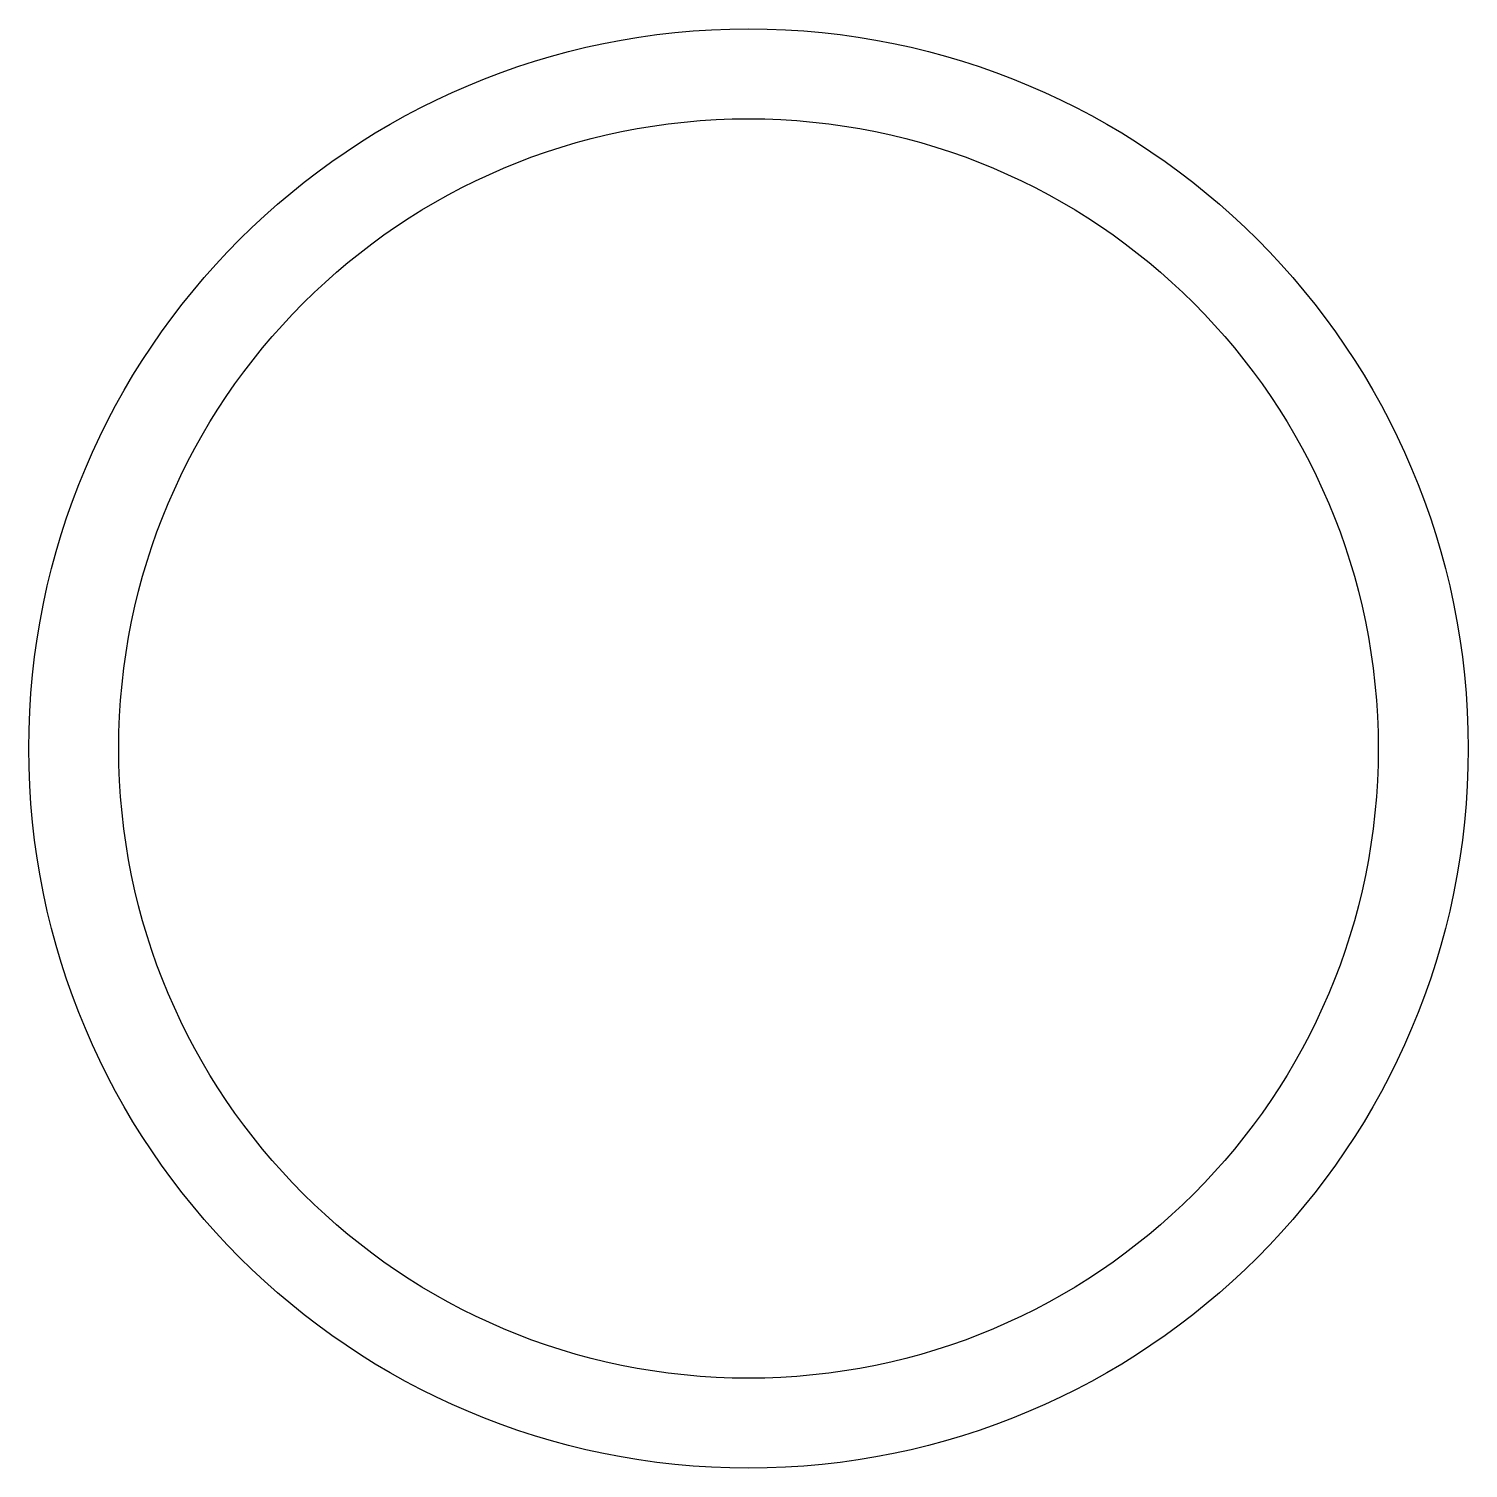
# Model space of a CAD drawing. Header units: millimetres. Extents: x -16 to 16, y -16 to 16.
import ezdxf

# ---------------------------------------------------------------- set-up
doc = ezdxf.new("R2010")
doc.units = ezdxf.units.MM
doc.layers.add('Part', color=7, linetype='CONTINUOUS')

msp = doc.modelspace()

# ---------------------------------------------------------------- linework, layer by layer
at = {"layer": 'Part'}
for p, q in [((14, 0), (14, 0, 105.456)), ((14, 0), (14, 0, 105.456)), ((16, 0), (16, 0, 105.456)), ((16, 0), (16, 0, 105.456))]:
    msp.add_line(p, q, dxfattribs=at)
for centre, radius in [((0, 0, 105.456), 16), ((0, 0), 16), ((0, 0, 105.456), 16), ((0, 0), 16), ((0, 0, 105.456), 14), ((0, 0), 14), ((0, 0, 105.456), 14), ((0, 0), 14)]:
    msp.add_circle(centre, radius, dxfattribs=at)

doc.saveas('drawing.dxf')
